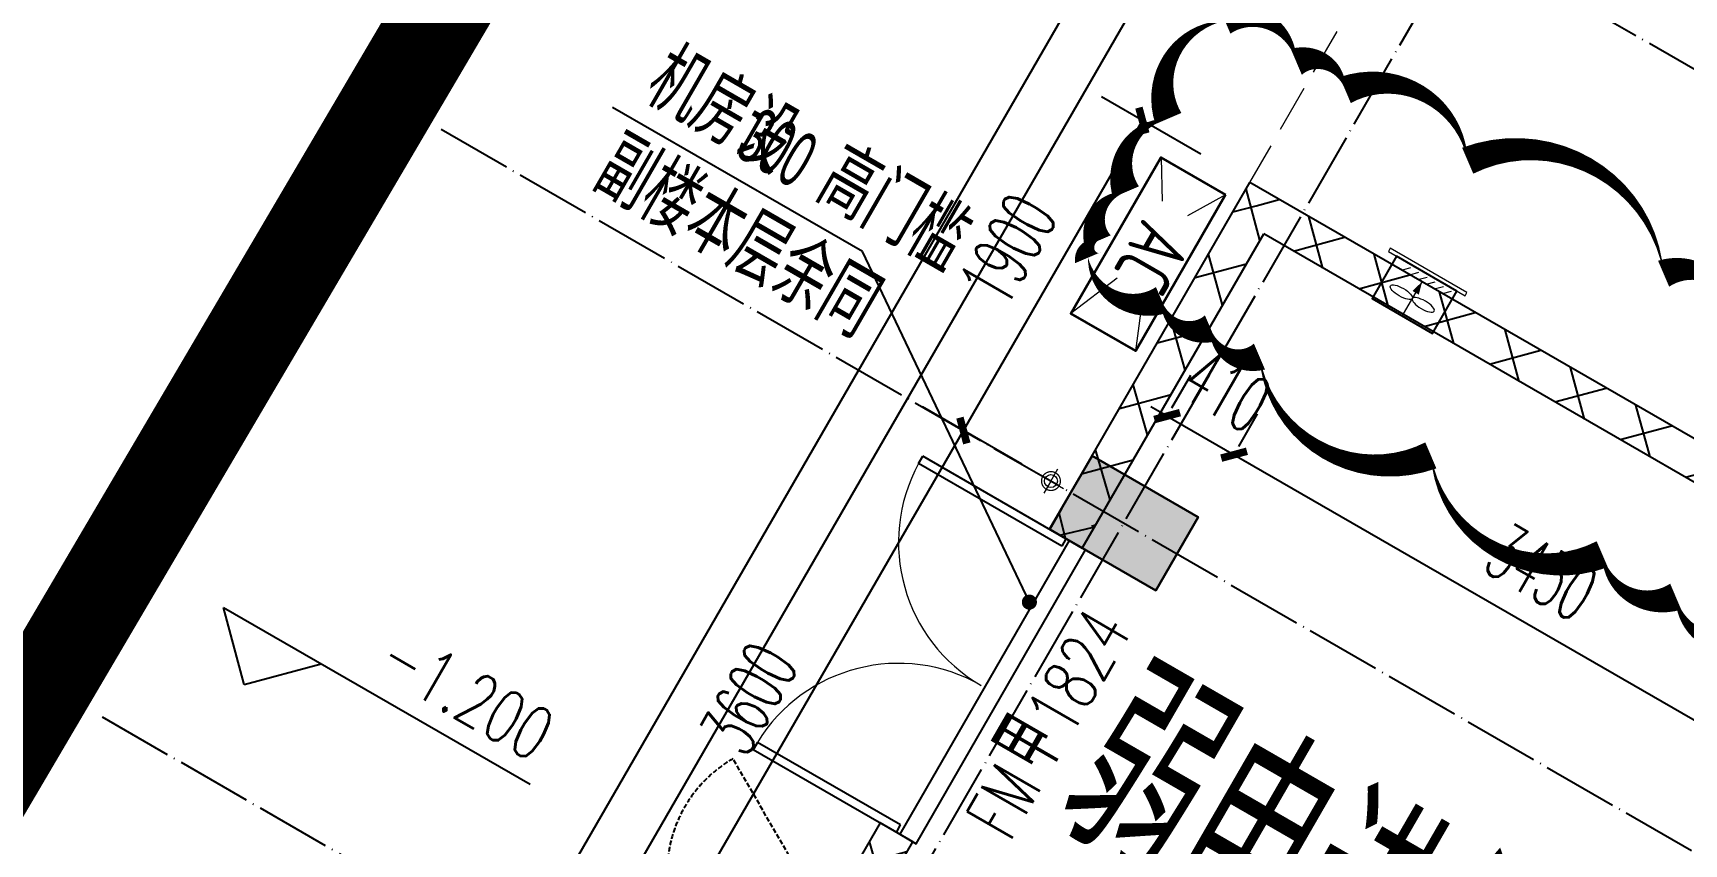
# Model space of a CAD drawing. Header units: millimetres. Extents: x 216654360 to 218309126, y 218099985 to 219647706.
# Drawn here: x 217900045 to 217908805, y 218913717 to 218918022 of the extents above; entities that cross this region are included whole.
import ezdxf
from ezdxf.xclip import XClip

# ---------------------------------------------------------------- set-up
doc = ezdxf.new("R2010")
doc.units = ezdxf.units.MM
doc.header["$LTSCALE"] = 1000
doc.header["$XCLIPFRAME"] = 0
for name, pattern in [('02-博雅楼平面图（V8）$0$DASH', [0.35, 0.25, -0.1]), ('DASH', [0.35, 0.25, -0.1]), ('DOTE', [2.4200000000000004, 2, -0.2, 0.02, -0.2])]:
    doc.linetypes.add(name, pattern=pattern)
for name, color, linetype, lineweight in [('02-博雅楼平面图（V8）$0$A-FLOR-OVHD', 173, '02-博雅楼平面图（V8）$0$DASH', 9), ('M-EAD-D1', 31, 'Continuous', 50), ('M-VRF-EQ', 100, 'Continuous', 35), ('p-排水管', 20, 'Continuous', 5)]:
    doc.layers.add(name, color=color, linetype=linetype, lineweight=lineweight)
for name, color, linetype in [('A-ANNO-DIMS', 3, 'Continuous'), ('A-ANNO-DOTE', 1, 'DOTE'), ('A-ANNO-IDEN-LEVL', 3, 'Continuous'), ('A-ANNO-TXT', 7, 'Continuous'), ('A-COLU-CONC', 2, 'Continuous'), ('A-DOOR-FM', 181, 'Continuous'), ('A-FLOR-STRS', 51, 'Continuous'), ('A-FM-IDEN', 181, 'Continuous'), ('A-FURN', 45, 'Continuous'), ('A-WALL', 2, 'Continuous'), ('A-WALL-MSNW', 2, 'Continuous'), ('A-WALL-PATT', 252, 'Continuous'), ('DIM_LEAD', 3, 'Continuous'), ('M-EQ-VT', 3, 'Continuous'), ('M-VRF-TXT', 100, 'Continuous'), ('P-PROT-FIRH', 1, 'Continuous'), ('P-提建筑', 1, 'Continuous'), ('PUB_HATCH', 8, 'Continuous'), ('PUB_TEXT', 7, 'Continuous'), ('现状植物', 3, 'Continuous'), ('看线', 142, 'Continuous')]:
    doc.layers.add(name, color=color, linetype=linetype)
doc.layers.add('A-ANNO-REVC', color=6, linetype='Continuous', plot=False)
doc.styles.add('_TCH_DIM', font='JZFZ_ENA', dxfattribs={"width": 0.7, "bigfont": 'JZFZ_CNB'})
doc.styles.add('_TCH_DIM_T3', font='SIMPLEX.shx', dxfattribs={"width": 0.5647058823529413, "bigfont": 'GBCBIG.shx'})
doc.styles.add('A_DIM', font='SIMPLEX', dxfattribs={"width": 0.7, "bigfont": 'HZ'})
doc.styles.add('M-3', font='gbenor.shx', dxfattribs={"width": 0.7, "bigfont": 'gbcbig.shx'})
doc.dimstyles.new('_TCH_ARCH&&100', dxfattribs={"dimtxt": 297.5, "dimasz": 100, "dimexe": 250, "dimexo": 300, "dimgap": 126.25, "dimtad": 1, "dimdec": 0, "dimzin": 0, "dimdsep": 46, "dimtxsty": '_TCH_DIM_T3', "dimblk": 'ARCHTICK', "dimcen": 0.09, "dimclrt": 7, "dimazin": 2, "dimtfac": 1, "dimtdec": 0, "dimtix": 1, "dimtmove": 2, "dimatfit": 3, "dimfxl": 100, "dimtolj": 1, "dimtzin": 0, "dimarcsym": 0})
pattern_1 = [(45, (-6165679.106576437, -59482.65594915766), (-200.0002033111466, 200.0002033111467), []), (135, (-6165679.106576437, -59482.65594915766), (-200.0002033111467, -200.0002033111466), [])]

# ---------------------------------------------------------------- blocks, each defined once
blk = doc.blocks.new('123sfg')
at = {"layer": 'A-FLOR-STRS', "color": 1, "linetype": 'DASH', "const_width": 0.5}
blk.add_lwpolyline([(-435.7520347369718, -1148.388286254316), (-511.1115516244317, -1148.388286254316), (-511.3552337155952, -1165.729753827507), (-511.0830312329153, -1166.330356907861), (-509.862566358549, -1167.165920006349), (-509.899666979044, -1175.035179553675), (-511.2151629207592, -1175.819181181321), (-511.5013152034771, -1176.37444855023), (-511.8447741047139, -1217.800621691689), (-511.7709169440395, -1218.378271135507), (-511.5875886529493, -1218.902143048302), (-509.7669051376688, -1219.661976483888), (-509.385862355567, -1219.696680274913), (-508.9938257462936, -1221.561295600962), (-505.3071537641226, -1224.627778107655), (-496.1454937860653, -1225.778210952126), (-492.040455449508, -1227.508854247053), (-490.6770727478661, -1229.040993421052), (-491.1780902189776, -1234.403478215337), (-491.8354530945844, -1240.873174603801), (-495.3054724940848, -1245.831589563697), (-496.0934880015939, -1248.609740337537), (-498.2702817226327, -1262.571470302767), (-497.9822436700924, -1324.142034435703)], dxfattribs=at)
blk = doc.blocks.new('123sdtrt')
at = {"layer": 'A-WALL-MSNW'}
for p, q in [((5983445.395615246, 14968.59814256962), (5983102.477317739, -26392.37027234577)), ((5983644.99389232, 14919.31540256122), (5983303.579236757, -26260.29177455573))]:
    blk.add_line(p, q, dxfattribs=at)
blk = doc.blocks.new('A$C626D7193')
at = {"layer": 'A-ANNO-DOTE', "ltscale": 0.2}
for p, q in [((22630.63853341062, -96054.77360592829), (22630.63853341062, -50067.05397132254)), ((18448.50633661635, -72636.43906046433), (39411.19610879663, -72636.43906046433)), ((18448.50633661635, -76236.43906046433), (39411.19610879663, -76236.43906046433)), ((18448.50633661635, -79836.43906046433), (39411.19610879663, -79836.43906046433))]:
    blk.add_line(p, q, dxfattribs=at)
blk = doc.blocks.new('A$C1B26468D')
at = {"layer": 'p-排水管'}
for points in [[(0, 0), (-116.224467145279, 0)], [(0, 0), (0, 112.052467869129)], [(0, 0), (116.224467145279, 0)], [(0, 0), (0, -112.052467869129)]]:
    blk.add_lwpolyline(points, dxfattribs=at)
at = {"layer": 'p-排水管', "color": 1, "ltscale": 0.4, "const_width": 10}
blk.add_lwpolyline([(-75, 0, 2.414213562373095), (0, 75, 0.4142135623730951)], format="xyb", close=True, dxfattribs=at)
at = {"layer": 'p-排水管'}
blk.add_circle((0, 0), 51.71389266569167, dxfattribs=at)
blk = doc.blocks.new('123saa')
at = {"layer": '看线', "ltscale": 0.4, "xscale": 0.6666666666666666, "yscale": 0.6666666666666666, "zscale": 0.6666666666666666}
blk.add_blockref('A$C1B26468D', (6115536.425730522, -199015.8200859936), dxfattribs=at)
blk = doc.blocks.new('123sdgr')
at = {"layer": 'A-WALL-PATT'}
blk.add_blockref('123saa', (-49235.66492188442, 190067.5331783309), dxfattribs=at)
blk = doc.blocks.new('123asrtr')
at = {"layer": 'A-WALL-PATT', "linetype": 'Continuous'}
blk.add_hatch(color=2, dxfattribs=at).paths.add_polyline_path([(6067072.332196748, -9173.286907726957), (6067072.332196737, -8723.28690775513), (6066422.332196748, -8723.286907741625), (6066422.332196745, -9173.286907737434)])
blk.add_lwpolyline([(6066422.332196748, -8723.286907741625), (6067072.332196748, -8723.286907741625), (6067072.332196748, -9173.28690773336), (6066422.332196748, -9173.28690773336)], close=True)
at = {"layer": 'A-COLU-CONC', "linetype": 'Continuous'}
for p, q in [((6067072.332196737, -8723.28690775513), (6066422.332196748, -8723.286907741625)), ((6066422.332196748, -8723.286907741625), (6066422.332196745, -9173.286907737434)), ((6067072.332196748, -9173.286907726957), (6067072.332196737, -8723.28690775513)), ((6066422.332196745, -9173.286907737434), (6067072.332196748, -9173.286907726957))]:
    blk.add_line(p, q, dxfattribs=at)
blk = doc.blocks.new('P-消火栓箱开门示意')
at = {"layer": 'P-PROT-FIRH', "color": 8, "linetype": 'DASH', "ltscale": 0.1}
blk.add_line((2696644.86184354, -6288498.702755758), (2696994.861858813, -6287892.484981926), dxfattribs=at)
blk.add_arc((2696644.861843541, -6288498.702755758), 700, 59.9999985718766, 179.9999986126178, dxfattribs=at)
blk = doc.blocks.new('p0422')
at = {"layer": 'P-提建筑', "rotation": 90}
blk.add_blockref('P-消火栓箱开门示意', (-222316.4321460035, -2708062.148751216), dxfattribs=at)
blk = doc.blocks.new('*U239')
at = {"layer": 'M-EQ-VT', "lineweight": 0}
for p, q in [((-50, 125), (-14.64466094068484, 89.64466094062664)), ((-50, 75), (-14.64466094068484, 39.64466094062664)), ((-50, 25), (-14.64466094068484, -10.35533905937336)), ((-50, -25), (-14.64466094068484, -60.35533905937336)), ((-50, -75), (-14.64466094068484, -110.3553390593734)), ((-50, -125), (-14.64466094068484, -160.3553390593734))]:
    blk.add_line(p, q, dxfattribs=at)
at = {"layer": 'M-EQ-VT', "color": 8, "linetype": 'Continuous', "lineweight": 0}
blk.add_line((-260, 5.820766091346741e-11), (-50, 0), dxfattribs=at)
at = {"layer": 'M-EQ-VT'}
blk.add_lwpolyline([(0, 185), (-260, 185), (-260, -185), (0, -185)], close=True, dxfattribs=at)
at = {"layer": 'M-EQ-VT', "lineweight": 0}
for points in [[(0, -185), (-50, -185), (-50, 185), (0, 185)], [(20, 235), (0, 235), (0, -235), (20, -235)]]:
    blk.add_lwpolyline(points, close=True, dxfattribs=at)
at = {"layer": 'M-EQ-VT', "color": 8, "linetype": 'Continuous', "lineweight": 0}
blk.add_lwpolyline([(-50, 0, 0, 39.2, 0), (-117.2000000000116, 0, 39.2, 39.2, 0)], format="xyseb", dxfattribs=at)
blk.add_ellipse((-152.6035714285742, 67.00000000001171), major_axis=(4.102566777142218e-14, -66.99999999997688), ratio=0.3370013318880228, dxfattribs=at)
at = {"layer": 'M-EQ-VT', "color": 8, "linetype": 'Continuous', "lineweight": 0, "extrusion": (0, 0, -1)}
blk.add_ellipse((-152.6035714285742, -67.00000000003453), major_axis=(4.102566777142218e-14, 66.99999999997688), ratio=0.3370013318880228, dxfattribs=at)
blk = doc.blocks.new('1RRUIIOSY')
at = {"rotation": 90}
blk.add_blockref('*U239', (6067477.148828696, -6998.137372712489), dxfattribs=at)
blk = doc.blocks.new('*U236')
at = {"layer": 'M-VRF-EQ', "lineweight": 0}
for p, q in [((192.8683587370324, -118.7341888402076), (478.4999327522489, 0.04749959943859494)), ((-477.4999327522489, -0.04749959943859494), (-280.7813304569825, -119.4748593461273)), ((-477.4999327522489, -395.080456099583), (-280.7813304569825, -276.1058839955814)), ((192.8683587370324, -277.6357536480715), (478.4999327522489, -396.7738795220267))]:
    blk.add_line(p, q, dxfattribs=at)
at = {"layer": 'M-VRF-EQ'}
blk.add_lwpolyline([(-477.4999327522489, -0.04749959943859494), (477.4999327522489, 0.04749959943859494), (477.4999327522489, -396.7738795220267), (-477.4999327522489, -396.8688787209039)], close=True, dxfattribs=at)
at = {"layer": 'M-VRF-TXT', "style": 'M-3', "width": 0.8}
blk.add_text('AC', height=300, dxfattribs=at).set_placement((-159.1983360713348, -319.0290589160647))
blk = doc.blocks.new('grshfndhyjhtdy')
at = {"rotation": 270}
blk.add_blockref('*U236', (5915009.27134082, -7657.245300357328), dxfattribs=at)
blk = doc.blocks.new('_ArchTick')
at = {"color": 0, "linetype": 'ByBlock', "const_width": 0.4}
blk.add_lwpolyline([(-0.5, -0.5), (0.5, 0.5)], dxfattribs=at)
blk = doc.blocks.new('*D385')
at = {"layer": 'A-ANNO-DIMS', "color": 0, "lineweight": -2, "transparency": 16777216}
for p, q in [((6066122.426894458, -8948.293167058668), (6065514.148928398, -8948.282541832388)), ((6065764.086044585, -12548.28690876119), (6065764.14892836, -8948.28690876119)), ((6066122.364010683, -12548.29316705866), (6065514.086044624, -12548.28254183238))]:
    blk.add_line(p, q, dxfattribs=at)
at = {"layer": 'Defpoints', "color": 0, "transparency": 16777216}
for p in [(6065764.14892836, -8948.28690876119), (6066422.426894412, -8948.29840737323), (6066422.364010638, -12548.29840737322)]:
    blk.add_point(p, dxfattribs=at)
at = {"layer": 'A-ANNO-DIMS', "color": 0, "lineweight": -2, "transparency": 16777216, "xscale": 100, "yscale": 100, "zscale": 100}
for p, rotation in [((6065764.14892836, -8948.28690876119), 89.99899917364094), ((6065764.086044585, -12548.28690876119), 269.9989991736409)]:
    blk.add_blockref('_ArchTick', p, dxfattribs=dict(at, rotation=rotation))
at = {"layer": 'A-ANNO-DIMS', "color": 7, "transparency": 16777216, "insert": (6065489.117486515, -10748.2821051392), "char_height": 297.5, "attachment_point": 5, "rotation": 89.99899917364093, "style": '_TCH_DIM_T3'}
blk.add_mtext('\\A1;3600', dxfattribs=at)
blk = doc.blocks.new('*D386')
at = {"layer": 'A-ANNO-DIMS', "color": 0, "lineweight": -2, "transparency": 16777216}
for p, q in [((6066122.460087315, -7048.052800795146), (6065514.182121256, -7048.042175568989)), ((6065764.148928361, -8948.286908761189), (6065764.182121218, -7048.04654249774)), ((6066122.426894458, -8948.293167058595), (6065514.148928399, -8948.282541832437))]:
    blk.add_line(p, q, dxfattribs=at)
at = {"layer": 'Defpoints', "color": 0, "transparency": 16777216}
for p in [(6065764.182121218, -7048.04654249774), (6066422.46008727, -7048.058041109649), (6066422.426894412, -8948.298407373097)]:
    blk.add_point(p, dxfattribs=at)
at = {"layer": 'A-ANNO-DIMS', "color": 0, "lineweight": -2, "transparency": 16777216, "xscale": 100, "yscale": 100, "zscale": 100}
for p, rotation in [((6065764.182121218, -7048.04654249774), 89.9989991736523), ((6065764.148928361, -8948.286908761189), 269.9989991736523)]:
    blk.add_blockref('_ArchTick', p, dxfattribs=dict(at, rotation=rotation))
at = {"layer": 'A-ANNO-DIMS', "color": 7, "transparency": 16777216, "insert": (6065489.165524831, -7998.161922006862), "char_height": 297.5, "attachment_point": 5, "rotation": 89.9989991736523, "style": '_TCH_DIM_T3'}
blk.add_mtext('\\A1;1900', dxfattribs=at)
blk = doc.blocks.new('*D541')
at = {"layer": 'A-ANNO-DIMS', "color": 0, "lineweight": -2, "transparency": 16777216}
for p, q in [((6066662.38696616, -8291.37597142452), (6066662.38696616, -8091.376320605748)), ((6067072.332194882, -8291.37597142452), (6067072.332194882, -8091.376320605748)), ((6066662.38696616, -8341.376320605748), (6066562.38696616, -8341.376320605748)), ((6066662.38696616, -8341.376320605748), (6067072.332194882, -8341.376320605748)), ((6067072.332194882, -8341.376320605748), (6067172.332194882, -8341.376320605748))]:
    blk.add_line(p, q, dxfattribs=at)
at = {"layer": 'Defpoints', "color": 0, "transparency": 16777216}
for p in [(6067072.332194882, -8341.376320605748), (6066662.38696616, -8591.37597142452), (6067072.332194882, -8591.37597142452)]:
    blk.add_point(p, dxfattribs=at)
at = {"layer": 'A-ANNO-DIMS', "color": 0, "lineweight": -2, "transparency": 16777216, "xscale": 100, "yscale": 100, "zscale": 100}
blk.add_blockref('_ArchTick', (6066662.38696616, -8341.376320605748), dxfattribs=at)
at = {"layer": 'A-ANNO-DIMS', "color": 0, "lineweight": -2, "transparency": 16777216, "xscale": 100, "yscale": 100, "zscale": 100, "rotation": 180}
blk.add_blockref('_ArchTick', (6067072.332194882, -8341.376320605748), dxfattribs=at)
at = {"layer": 'A-ANNO-DIMS', "color": 7, "transparency": 16777216, "insert": (6066867.359580521, -8066.376320605748), "char_height": 297.5, "attachment_point": 5, "style": '_TCH_DIM_T3'}
blk.add_mtext('\\A1;410', dxfattribs=at)
blk = doc.blocks.new('*D542')
at = {"layer": 'A-ANNO-DIMS', "color": 0, "lineweight": -2, "transparency": 16777216}
for p, q in [((6067072.332194882, -8291.37597142452), (6067072.332194882, -8091.376320605748)), ((6070522.332194893, -8291.37597142452), (6070522.332194893, -8091.376320605748)), ((6067072.332194882, -8341.376320605748), (6070522.332194893, -8341.376320605748))]:
    blk.add_line(p, q, dxfattribs=at)
at = {"layer": 'Defpoints', "color": 0, "transparency": 16777216}
for p in [(6070522.332194893, -8341.376320605748), (6067072.332194882, -8591.37597142452), (6070522.332194893, -8591.37597142452)]:
    blk.add_point(p, dxfattribs=at)
at = {"layer": 'A-ANNO-DIMS', "color": 0, "lineweight": -2, "transparency": 16777216, "xscale": 100, "yscale": 100, "zscale": 100, "rotation": 180}
blk.add_blockref('_ArchTick', (6067072.332194882, -8341.376320605748), dxfattribs=at)
at = {"layer": 'A-ANNO-DIMS', "color": 0, "lineweight": -2, "transparency": 16777216, "xscale": 100, "yscale": 100, "zscale": 100}
blk.add_blockref('_ArchTick', (6070522.332194893, -8341.376320605748), dxfattribs=at)
at = {"layer": 'A-ANNO-DIMS', "color": 7, "transparency": 16777216, "insert": (6068797.332194887, -8066.376320605748), "char_height": 297.5, "attachment_point": 5, "style": '_TCH_DIM_T3'}
blk.add_mtext('\\A1;3450', dxfattribs=at)
blk = doc.blocks.new('$DorLib2D$00000002')
for p, q in [((-0.5, -5.684341886080802e-17), (-0.5000000000000007, 0.4875)), ((-0.4750000000000007, 0.4875), (-0.5000000000000007, 0.4875)), ((-0.475, -2.842170943040401e-17), (-0.4750000000000007, 0.4875)), ((0.475, -2.842170943040401e-17), (0.4750000000000007, 0.4875)), ((0.4750000000000007, 0.4875), (0.5000000000000007, 0.4875)), ((0.5, -5.684341886080802e-17), (0.5000000000000007, 0.4875)), ((-0.5, -5.684341886080802e-17), (-0.475, -2.842170943040401e-17)), ((0.5, -5.684341886080802e-17), (0.475, -2.842170943040401e-17))]:
    blk.add_line(p, q)
at = {"lineweight": 13}
for centre, start, end in [((-0.4875, -4.263256414560601e-17), 0, 88.53071641864632), ((0.4875, -4.263256414560601e-17), 91.4692835813537, 180)]:
    blk.add_arc(centre, 0.4875, start, end, dxfattribs=at)
blk = doc.blocks.new('A$C04836B57')
at = {"layer": '02-博雅楼平面图（V8）$0$A-FLOR-OVHD'}
blk.add_line((-99457.70039989986, -50206.15947005068), (-99457.98555255122, -66530.71387776881), dxfattribs=at)
at = {"layer": 'A-ANNO-IDEN-LEVL', "linetype": 'Continuous'}
for p, q in [((-102746.2365652081, -71506.50782605656), (-103046.2365652081, -71206.50782605656)), ((-103046.2365652081, -71206.50782605656), (-101167.0365652079, -71206.50782605656)), ((-102746.2365652081, -71506.50782605656), (-102446.2365652081, -71206.50782605656))]:
    blk.add_line(p, q, dxfattribs=at)
at = {"layer": 'A-DOOR-FM'}
blk.add_lwpolyline([(-99336.19373946637, -70455.93512663111), (-99236.19373946637, -70455.93512663111), (-99236.19373946637, -68655.94285689315), (-99336.19373946637, -68655.94285689315)], close=True, dxfattribs=at)
at = {"layer": 'A-FURN', "color": 251}
for points in [[(-100756.7743811766, -82830.94285685715), (-100756.7743811766, -43780.01430067618), (-81731.77438183222, -43780.01430061657), (-81731.77438183222, -84331.79585990508), (-85903.02115779743, -84331.79585990508)], [(-100456.7743811905, -82830.94285685713), (-100456.7743811617, -44080.01430067618), (-82031.77438184712, -44080.01430061657), (-82031.77438184712, -84031.79585990508), (-85896.31327312067, -84031.79585990508)]]:
    blk.add_lwpolyline(points, dxfattribs=at)
at = {"layer": 'DIM_LEAD'}
blk.add_line((-101053.5199771784, -67876.28889137895), (-102584.5263965316, -67876.28889137895), dxfattribs=at)
for name, p in [('p0422', (-6165879.138555308, -59483.0675593635)), ('123sdgr', (-6165879.106576437, -59482.65594915766))]:
    blk.add_blockref(name, p)
at = {"layer": 'A-ANNO-DOTE'}
ref = blk.add_blockref('123sfg', (408074.6474547908, 1131835.749373674), dxfattribs=dict(at, xscale=1000, yscale=1000, zscale=1000))
XClip(ref).set_block_clipping_path([(-527.116253690554, -1244.4995262616217), (-408.074574071597, -1131.8357493736744)])
at = {"layer": 'A-ANNO-TXT'}
blk.add_blockref('A$C626D7193', (-121762.4129141103, 7805.49620364391), dxfattribs=at)
at = {"layer": 'A-WALL'}
ref = blk.add_blockref('123sdtrt', (-6086971.935885664, -59483.23253006631), dxfattribs=at)
XClip(ref).set_block_clipping_path([(5967930.256266707, -53180.54435788118), (6086971.935885664, 59482.65594915765)])
at = {"layer": 'A-WALL-PATT'}
blk.add_blockref('123asrtr', (-6165879.106576437, -59482.65594915766), dxfattribs=at)
at = {"layer": 'M-EAD-D1'}
blk.add_blockref('1RRUIIOSY', (-6165879.106576437, -59482.65594915759), dxfattribs=at)
at = {"layer": 'A-ANNO-TXT', "color": 7, "linetype": 'Continuous', "style": 'A_DIM', "width": 0.6999999999999998}
blk.add_text('-1.200', height=280, dxfattribs=at).set_placement((-102186.3698985418, -71101.50782605656))
at = {"layer": 'PUB_TEXT', "color": 7, "style": '_TCH_DIM'}
for s, height, width, p in [('机房设', 357.4468085106383, 0.8, (-102479.5263965316, -67771.28889137895)), ('高门槛', 357.4468085106383, 0.8, (-101427.6115029147, -67771.28889137895)), ('300', 297.5, 0.5647058823529412, (-101907.6115029147, -67771.28889137895)), ('副楼本层余同', 357.4468085106383, 0.8, (-102479.5263965316, -68312.67187010235))]:
    blk.add_text(s, height=height, dxfattribs=dict(at, width=width)).set_placement(p)
at = {"layer": 'A-DOOR-FM'}
blk.add_blockref('grshfndhyjhtdy', (-6014543.994009688, -59472.52973640113), dxfattribs=at)
at = {"layer": 'PUB_HATCH'}
h = blk.add_hatch(dxfattribs=at)
h.set_pattern_fill('多孔材料', color=256, scale=100, style=0)
h.set_pattern_definition(pattern_1)
h.paths.add_polyline_path([(-99456.82104932051, -68530.27408072649), (-99256.82105206978, -68530.30724003495), (-99256.52268846333, -66730.73051056612), (-99456.48952942155, -66530.71553015603)])
h = blk.add_hatch(dxfattribs=at)
h.set_pattern_fill('多孔材料', color=256, scale=100, style=0)
h.set_pattern_definition(pattern_1)
h.paths.add_polyline_path([(-94606.80963397119, -66664.41217202846), (-94606.80450254865, -66531.07882812076), (-99456.48952942155, -66530.71553015603), (-99256.52268846333, -66730.73051056612), (-94706.81221554149, -66731.07133693816)])
h = blk.add_hatch(dxfattribs=at)
h.set_pattern_fill('多孔材料', color=256, scale=100, style=0)
h.set_pattern_definition(pattern_1)
h.paths.add_polyline_path([(-99456.34511196706, -68530.27558328706), (-99456.36135201529, -68655.92991314351), (-99256.36135368887, -68655.95576191164), (-99256.34511363786, -68530.30143205519)])
h = blk.add_hatch(dxfattribs=at)
h.set_pattern_fill('多孔材料', color=256, scale=100, style=0)
h.set_pattern_definition(pattern_1)
h.paths.add_polyline_path([(-99256.79677243158, -72024.92668963203), (-99256.59399260115, -70455.95574687743), (-99456.5939909285, -70455.9298981093), (-99456.79677076079, -72024.9008408639)])
at = {"layer": 'A-ANNO-REVC'}
blk.add_lwpolyline([(-96863.29043353163, -65852.77081371896, 0, 150, 0.5), (-97313.29043353163, -65852.77081371896, 0, 150, 0.5), (-98513.29043353163, -65852.77081371896, 0, 150, 0.5), (-99263.29043353163, -65852.77081371896, 0, 150, 0.5), (-99563.29043353163, -65852.77081371896, 0, 150, 0.5), (-100000.7761183698, -65852.77081371896, 0, 150, 0.5), (-100000.7761183698, -66452.77081371896, 0, 150, 0.5), (-100000.7761183698, -66902.77081371896, 0, 150, 0.5), (-100000.7761183698, -67202.77081371896, 0, 150, 0.5), (-100000.7761183698, -67305.47758531995, 0, 150, 0.5), (-99550.77611836977, -67305.47758531995, 0, 150, 0.5), (-99250.77611836977, -67305.47758531995, 0, 150, 0.5), (-98950.77611836977, -67305.47758531995, 0, 150, 0.5), (-97900.77611836977, -67305.47758531995, 0, 150, 0.5), (-96850.77611836977, -67305.47758531995, 0, 150, 0.5), (-96400.77611836977, -67305.47758531995, 0, 150, 0.5), (-95950.77611836977, -67305.47758531995, 0, 150, 0.5)], format="xyseb", dxfattribs=at)
at = {"layer": 'A-WALL'}
for p, q in [((-99456.82104932051, -68530.27408072649), (-99456.48952942155, -66530.71553015603)), ((-94606.80450254865, -66531.07882812076), (-99456.48952942155, -66530.71553015603)), ((-99256.82105206978, -68530.30724003495), (-99256.52268846333, -66730.73051056612)), ((-94706.81221554149, -66731.07133693816), (-99256.52268846333, -66730.73051056612)), ((-99456.34511196706, -68530.27558328706), (-99456.36135201529, -68655.92991314351)), ((-99256.36135368887, -68655.95576191164), (-99256.34511363786, -68530.30143205519)), ((-99456.36135201529, -68655.92991314351), (-99256.36135368887, -68655.95576191164)), ((-99456.5939909285, -70455.9298981093), (-99456.79677076079, -72024.9008408639)), ((-99256.59399260115, -70455.95574687743), (-99456.5939909285, -70455.9298981093)), ((-99256.79677243158, -72024.92668963203), (-99256.59399260115, -70455.95574687743))]:
    blk.add_line(p, q, dxfattribs=at)
at = {"layer": 'DIM_LEAD'}
blk.add_line((-99356.25025212858, -69044.80064123099), (-101053.5199771784, -67876.28889137895), dxfattribs=at)
at = {"layer": 'DIM_LEAD', "const_width": 40}
blk.add_lwpolyline([(-99339.7768428186, -69056.14201617858, 1), (-99372.72366143856, -69033.4592662834, 1)], format="xyb", close=True, dxfattribs=at)
at = {"layer": 'A-DOOR-FM', "xscale": 1800, "yscale": 1800, "zscale": 200, "rotation": 89.99259487338156}
blk.add_blockref('$DorLib2D$00000002', (-99356.47767230775, -69555.94283001084), dxfattribs=at)
at = {"layer": 'A-ANNO-TXT', "linetype": 'Continuous', "style": 'A_DIM', "width": 0.7}
blk.add_text('弱电进线间', height=1000, dxfattribs=at).set_placement((-98695.58846639097, -70025.07137292088))
at = {"layer": 'A-FM-IDEN', "style": 'A_DIM'}
for s, height, width, p in [('1824', 280, 0.6999999999999998, (-98806.47094747331, -69568.86095189818)), ('甲', 350, 0.7, (-98806.5026122136, -69813.86094985195)), ('FM', 280, 0.6999999999999998, (-98806.55327579938, -70205.86094657797))]:
    blk.add_text(s, height=height, rotation=89.99259487338156, dxfattribs=dict(at, width=width)).set_placement(p)
at = {"layer": 'A-ANNO-DIMS'}
for p1, p2, distance, picture, middle in [((-99456.67968202569, -68430.95435653077), (-99456.64648916852, -66530.71399026731), 658.2779661508149, '*D386', (-100389.9410516061, -67480.81787116453)), ((-99216.71961027756, -68074.03192058219), (-98806.77438155469, -68074.03192058219), 249.999650818776, '*D541', (-99011.74699591659, -67549.03226976341)), ((-98806.77438155469, -68074.03192058219), (-95356.77438154444, -68074.03192058219), 249.999650818776, '*D542', (-97081.77438155003, -67549.03226976341)), ((-99456.74256580044, -72030.95435653088), (-99456.67968202569, -68430.95435653088), 658.277966151746, '*D385', (-100389.989089922, -70230.93805429687))]:
    dim = blk.add_aligned_dim(p1=p1, p2=p2, distance=distance, dimstyle='_TCH_ARCH&&100', dxfattribs=at)
    dim.commit()
    dim.dimension.update_dxf_attribs({"geometry": picture, "text_midpoint": middle, "insert": (-6165879.106576437, -59482.65594915766)})

msp = doc.modelspace()

# ---------------------------------------------------------------- block references
at = {"layer": '现状植物', "rotation": 330.0099772030858}
msp.add_blockref('A$C04836B57', (218025897.187641, 218925138.5110827), dxfattribs=at)

doc.saveas('drawing.dxf')
